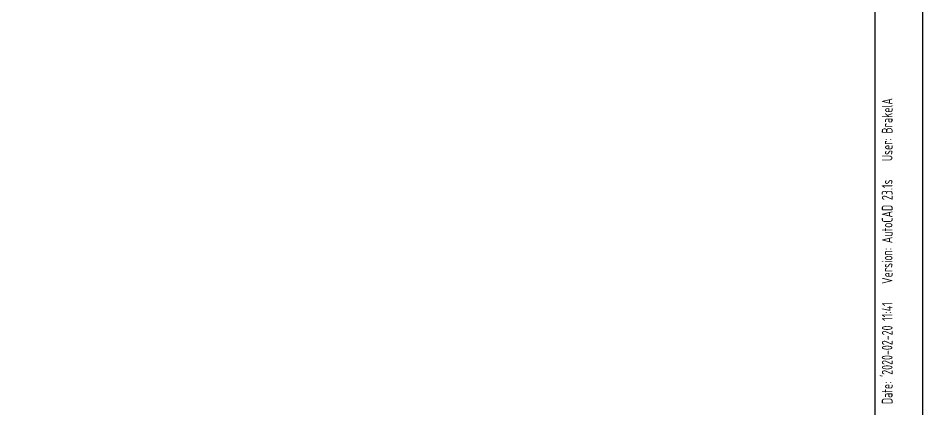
# Model space of a CAD drawing. Extents: x 0 to 1189, y 0 to 841.
# Drawn here: x 999 to 1189, y 117 to 199.1 of the extents above; entities that cross this region are included whole.
import ezdxf

# ---------------------------------------------------------------- set-up
doc = ezdxf.new("R2010")
doc.units = 0
doc.layers.get('0').update_dxf_attribs({"linetype": 'CONTINUOUS'})
doc.layers.add('ADM025gen', color=7, linetype='CONTINUOUS')
doc.layers.add('ADM100gen', color=4, linetype='CONTINUOUS')
doc.styles.get("Standard").update_dxf_attribs({"font": 'isocp.shx'})

# ---------------------------------------------------------------- blocks, each defined once
blk = doc.blocks.new('DWGNAME')
at = {"color": 0, "insert": (-1.125, 0), "char_height": 2.25, "width": 245.04943, "attachment_point": 1, "rotation": 90}
blk.add_mtext("{\\W0.75;Last saved as : C:\\\\source\\\\UpdateBlockPropertyTable 2020.4.4.554\\\\UpdateBlockPropertyTable\\\\testDrawing.dwg    Date: '2020-02-20 11:41    Version: AutoCAD 23.1s    User: BrakelA}", dxfattribs=at)
blk = doc.blocks.new('FR-A0F')
at = {"layer": 'ADM025gen', "linetype": 'Continuous'}
blk.add_lwpolyline([(0, 841), (0, 0), (1189, 0), (1189, 841)], close=True, dxfattribs=at)
at = {"layer": 'ADM100gen', "linetype": 'Continuous'}
blk.add_lwpolyline([(20, 829), (20, 10), (1179, 10), (1179, 829)], close=True, dxfattribs=at)

msp = doc.modelspace()

# ---------------------------------------------------------------- block references
for name, p in [('FR-A0F', (0, 0)), ('DWGNAME', (1181.5, 10))]:
    msp.add_blockref(name, p)

doc.saveas('drawing.dxf')
